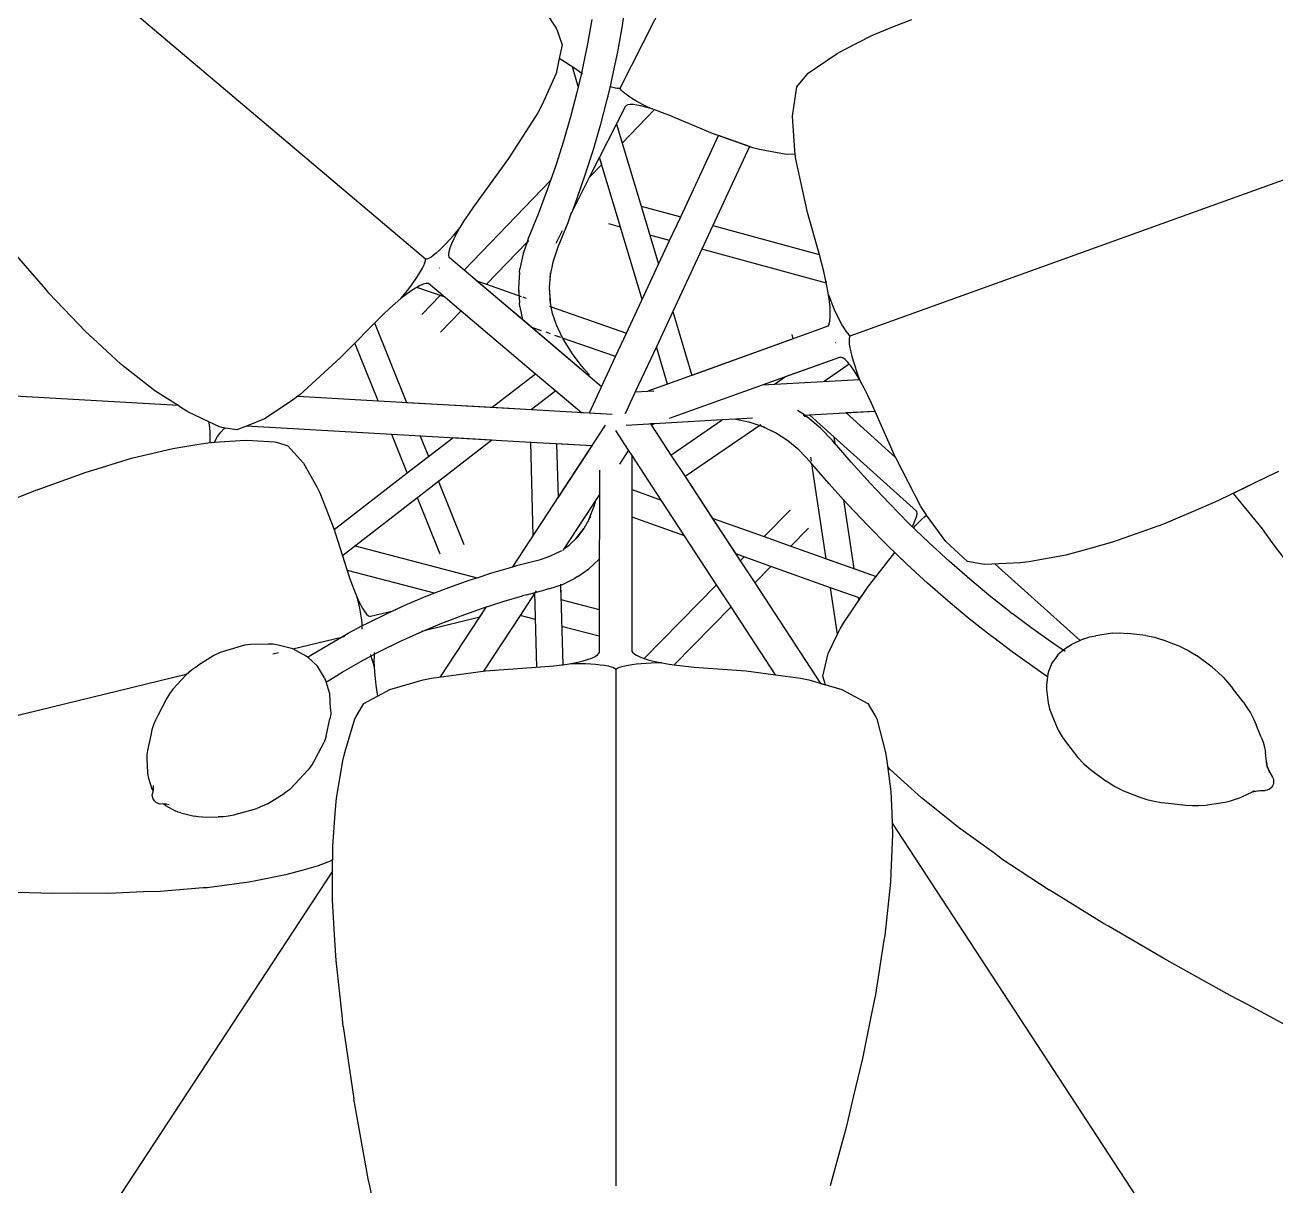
# Model space of a CAD drawing. Header units: metres. Extents: x 244.4 to 340.3, y -4.1 to 64.3.
# Drawn here: x 250.6925 to 250.9632, y 46.8739 to 47.1249 of the extents above; entities that cross this region are included whole.
import ezdxf

# ---------------------------------------------------------------- set-up
doc = ezdxf.new("R2010")
doc.units = ezdxf.units.M
doc.layers.add('Edges', color=7, linetype='Continuous')

msp = doc.modelspace()

# ---------------------------------------------------------------- linework, layer by layer
at = {"layer": 'Edges'}
for p, q in [((250.82129, 47.11127), (250.86108, 47.1897)), ((250.77916, 47.07426), (250.69385, 47.14635)), ((250.80326, 47.13066), (250.80743, 47.12425)), ((250.82239, 47.12966), (250.8216, 47.12436)), ((250.80743, 47.12425), (250.80766, 47.12374)), ((250.81516, 47.12613), (250.81422, 47.12085)), ((250.8216, 47.12436), (250.82065, 47.11907)), ((250.87569, 47.12264), (250.88004, 47.12441)), ((250.88004, 47.12441), (250.88436, 47.12613)), ((250.80766, 47.12374), (250.80873, 47.12064)), ((250.86978, 47.1196), (250.87569, 47.12264)), ((250.80873, 47.12064), (250.80809, 47.11764)), ((250.81422, 47.12085), (250.81313, 47.11558)), ((250.82065, 47.11907), (250.81956, 47.11378)), ((250.86196, 47.11446), (250.8682, 47.11874)), ((250.8682, 47.11874), (250.86978, 47.1196)), ((250.80809, 47.11764), (250.80739, 47.11439)), ((250.80919, 47.11697), (250.80809, 47.11764)), ((250.81047, 47.11615), (250.80919, 47.11697)), ((250.81168, 47.11534), (250.81047, 47.11615)), ((250.8122, 47.11162), (250.81093, 47.11584)), ((250.80739, 47.11439), (250.80434, 47.10759)), ((250.81278, 47.11456), (250.81168, 47.11534)), ((250.81288, 47.11449), (250.81189, 47.1103)), ((250.81288, 47.11449), (250.81278, 47.11456)), ((250.81313, 47.11558), (250.81288, 47.11449)), ((250.81295, 47.11444), (250.81288, 47.11449)), ((250.8132, 47.11425), (250.81307, 47.11435)), ((250.81956, 47.11378), (250.81908, 47.11161)), ((250.85949, 47.11152), (250.86157, 47.11405)), ((250.86157, 47.11405), (250.86196, 47.11446)), ((250.81189, 47.1103), (250.81051, 47.10503)), ((250.81225, 47.11146), (250.8122, 47.11162)), ((250.81908, 47.11161), (250.81832, 47.10849)), ((250.81892, 47.11167), (250.81908, 47.11161)), ((250.81908, 47.11161), (250.81967, 47.11145)), ((250.81967, 47.11145), (250.82019, 47.11133)), ((250.82019, 47.11133), (250.82064, 47.11126)), ((250.82064, 47.11126), (250.821, 47.11124)), ((250.821, 47.11124), (250.82129, 47.11127)), ((250.82134, 47.11106), (250.82129, 47.11127)), ((250.82151, 47.11081), (250.82134, 47.11106)), ((250.82179, 47.1105), (250.82151, 47.11081)), ((250.82219, 47.11015), (250.82179, 47.1105)), ((250.85856, 47.10519), (250.85949, 47.11152)), ((250.80434, 47.10759), (250.80348, 47.10594)), ((250.81832, 47.10849), (250.81693, 47.1032)), ((250.81867, 47.10952), (250.81869, 47.10947)), ((250.82269, 47.10977), (250.82219, 47.11015)), ((250.82293, 47.10765), (250.82256, 47.10747)), ((250.82327, 47.10935), (250.82269, 47.10977)), ((250.82343, 47.10771), (250.82293, 47.10765)), ((250.82394, 47.10892), (250.82327, 47.10935)), ((250.82408, 47.10769), (250.82343, 47.10771)), ((250.82467, 47.10848), (250.82394, 47.10892)), ((250.82486, 47.10759), (250.82408, 47.10769)), ((250.82545, 47.10804), (250.82467, 47.10848)), ((250.82576, 47.10741), (250.82486, 47.10759)), ((250.82626, 47.10761), (250.82545, 47.10804)), ((250.82709, 47.1072), (250.82626, 47.10761)), ((250.80348, 47.10594), (250.79712, 47.09602)), ((250.81051, 47.10503), (250.80898, 47.09976)), ((250.82049, 47.10348), (250.82248, 47.1074)), ((250.82865, 47.10657), (250.82172, 47.09936)), ((250.82248, 47.1074), (250.82256, 47.10747)), ((250.82678, 47.10715), (250.82576, 47.10741)), ((250.82791, 47.10682), (250.82678, 47.10715)), ((250.82791, 47.10682), (250.82709, 47.1072)), ((250.82913, 47.10641), (250.82791, 47.10682)), ((250.83044, 47.10593), (250.82913, 47.10641)), ((250.83182, 47.10539), (250.83044, 47.10593)), ((250.84121, 47.10145), (250.83182, 47.10539)), ((250.85905, 47.09776), (250.85856, 47.10519)), ((250.81693, 47.1032), (250.8154, 47.09792)), ((250.81681, 47.09626), (250.82049, 47.10348)), ((250.82049, 47.10348), (250.82172, 47.09936)), ((250.80898, 47.09976), (250.80731, 47.0945)), ((250.83436, 47.08342), (250.84253, 47.10098)), ((250.84997, 47.09837), (250.84121, 47.10145)), ((250.84927, 47.09861), (250.84253, 47.10098)), ((250.8154, 47.09792), (250.81372, 47.09264)), ((250.82172, 47.09936), (250.82581, 47.08574)), ((250.84927, 47.09861), (250.83892, 47.07641)), ((250.84927, 47.09861), (250.84131, 47.08154)), ((250.85138, 47.09801), (250.84997, 47.09837)), ((250.85715, 47.09691), (250.85138, 47.09801)), ((250.85915, 47.09695), (250.85715, 47.09691)), ((250.85915, 47.09695), (250.85905, 47.09776)), ((250.85928, 47.09592), (250.85915, 47.09695)), ((250.79712, 47.09602), (250.7895, 47.08556)), ((250.80731, 47.0945), (250.80619, 47.09128)), ((250.81466, 47.09203), (250.81681, 47.09626)), ((250.81727, 47.09474), (250.81466, 47.09203)), ((250.81727, 47.09474), (250.81681, 47.09626)), ((250.82134, 47.08118), (250.81681, 47.09626)), ((250.86179, 47.08439), (250.85928, 47.09592)), ((250.87104, 47.05771), (250.97613, 47.09554)), ((250.81078, 47.08439), (250.81466, 47.09203)), ((250.81372, 47.09264), (250.81189, 47.08737)), ((250.78752, 47.07186), (250.80619, 47.09128)), ((250.80548, 47.08924), (250.80351, 47.08398)), ((250.80619, 47.09128), (250.80548, 47.08924)), ((250.81189, 47.08737), (250.81078, 47.08439)), ((250.78843, 47.08402), (250.78746, 47.08254)), ((250.7895, 47.08556), (250.78843, 47.08402)), ((250.80351, 47.08398), (250.80139, 47.07872)), ((250.81062, 47.08409), (250.80992, 47.0821)), ((250.81062, 47.08409), (250.81078, 47.08439)), ((250.82581, 47.08574), (250.83436, 47.08342)), ((250.82581, 47.08574), (250.82769, 47.07946)), ((250.83197, 47.0783), (250.83436, 47.08342)), ((250.8643, 47.07547), (250.86179, 47.08439)), ((250.7866, 47.08115), (250.78586, 47.07985)), ((250.7866, 47.08115), (250.78588, 47.08024)), ((250.78746, 47.08254), (250.7866, 47.08115)), ((250.80992, 47.0821), (250.8078, 47.07684)), ((250.82134, 47.08118), (250.81878, 47.08188)), ((250.82604, 47.06556), (250.82134, 47.08118)), ((250.84131, 47.08154), (250.86435, 47.07529)), ((250.78436, 47.07846), (250.78359, 47.07763)), ((250.78513, 47.07934), (250.78436, 47.07846)), ((250.78524, 47.07866), (250.78475, 47.0776)), ((250.78588, 47.08024), (250.78513, 47.07934)), ((250.78586, 47.07985), (250.78524, 47.07866)), ((250.80113, 47.07797), (250.79235, 47.06884)), ((250.80113, 47.07797), (250.80027, 47.07547)), ((250.80139, 47.07872), (250.80113, 47.07797)), ((250.80145, 47.0783), (250.80113, 47.07797)), ((250.80739, 47.07773), (250.80878, 47.08047)), ((250.82265, 47.05829), (250.83197, 47.0783)), ((250.83197, 47.0783), (250.82769, 47.07946)), ((250.82769, 47.07946), (250.82958, 47.07317)), ((250.82958, 47.07317), (250.83197, 47.0783)), ((250.69697, 47.06775), (250.68922, 47.07669)), ((250.78142, 47.07555), (250.7808, 47.07505)), ((250.78211, 47.07616), (250.78142, 47.07555)), ((250.78283, 47.07686), (250.78211, 47.07616)), ((250.78359, 47.07763), (250.78283, 47.07686)), ((250.78418, 47.07588), (250.78411, 47.07524)), ((250.78411, 47.07524), (250.78422, 47.07472)), ((250.78439, 47.07667), (250.78418, 47.07588)), ((250.78475, 47.0776), (250.78439, 47.07667)), ((250.80027, 47.07547), (250.79958, 47.0722)), ((250.8078, 47.07684), (250.80669, 47.07364)), ((250.83892, 47.07641), (250.83264, 47.06295)), ((250.86587, 47.06909), (250.83892, 47.07641)), ((250.86483, 47.07352), (250.8643, 47.07547)), ((250.77846, 47.07232), (250.77876, 47.07292)), ((250.77876, 47.07292), (250.77898, 47.07345)), ((250.77898, 47.07345), (250.77911, 47.0739)), ((250.77911, 47.0739), (250.77916, 47.07426)), ((250.77943, 47.07426), (250.77916, 47.07426)), ((250.77979, 47.0744), (250.77943, 47.07426)), ((250.78026, 47.07466), (250.77979, 47.0744)), ((250.7808, 47.07505), (250.78026, 47.07466)), ((250.78218, 47.07238), (250.78221, 47.07238)), ((250.78429, 47.0746), (250.78422, 47.07472)), ((250.78752, 47.07186), (250.78429, 47.0746)), ((250.80669, 47.07364), (250.80602, 47.07045)), ((250.80669, 47.07364), (250.8061, 47.07083)), ((250.82604, 47.06556), (250.82958, 47.07317)), ((250.8653, 47.07164), (250.86483, 47.07352)), ((250.77656, 47.06928), (250.77713, 47.07011)), ((250.77713, 47.07011), (250.77764, 47.0709)), ((250.77764, 47.0709), (250.77809, 47.07164)), ((250.77809, 47.07164), (250.77846, 47.07232)), ((250.81725, 47.0467), (250.78752, 47.07186)), ((250.79947, 47.07136), (250.79923, 47.06809)), ((250.79947, 47.07136), (250.79958, 47.0722)), ((250.8061, 47.07083), (250.80591, 47.06808)), ((250.80614, 47.07129), (250.8061, 47.07083)), ((250.86571, 47.06985), (250.8653, 47.07164)), ((250.86606, 47.06816), (250.86571, 47.06985)), ((250.86587, 47.06909), (250.86571, 47.06985)), ((250.69767, 47.06692), (250.69697, 47.06775)), ((250.77456, 47.06663), (250.77527, 47.06753)), ((250.77603, 47.0674), (250.77497, 47.06664)), ((250.77527, 47.06753), (250.77594, 47.06842)), ((250.77594, 47.06842), (250.77656, 47.06928)), ((250.777, 47.06803), (250.77603, 47.0674)), ((250.77727, 47.06818), (250.777, 47.06803)), ((250.77787, 47.06852), (250.77727, 47.06818)), ((250.78338, 47.06605), (250.77727, 47.06818)), ((250.77863, 47.06885), (250.77787, 47.06852)), ((250.77927, 47.06904), (250.77863, 47.06885)), ((250.77927, 47.06904), (250.77936, 47.06905)), ((250.77936, 47.06905), (250.7798, 47.06907)), ((250.7798, 47.06907), (250.78338, 47.06605)), ((250.79021, 47.06959), (250.79235, 47.06884)), ((250.80013, 47.06119), (250.79021, 47.06959)), ((250.79235, 47.06884), (250.79986, 47.06623)), ((250.79923, 47.06809), (250.79934, 47.06641)), ((250.79923, 47.06809), (250.79945, 47.06481)), ((250.80591, 47.06808), (250.80609, 47.0653)), ((250.80591, 47.06808), (250.80612, 47.06488)), ((250.86633, 47.06659), (250.86606, 47.06816)), ((250.70565, 47.05857), (250.69767, 47.06692)), ((250.77261, 47.06472), (250.77132, 47.06357)), ((250.77383, 47.06574), (250.77261, 47.06472)), ((250.77497, 47.06664), (250.77383, 47.06574)), ((250.77383, 47.06574), (250.77456, 47.06663)), ((250.77836, 47.06233), (250.7823, 47.06643)), ((250.78338, 47.06605), (250.7823, 47.06643)), ((250.78338, 47.06605), (250.78685, 47.06312)), ((250.79956, 47.06397), (250.79945, 47.06481)), ((250.80023, 47.0661), (250.80094, 47.06585)), ((250.806, 47.06572), (250.80609, 47.0653)), ((250.80636, 47.06397), (250.80609, 47.0653)), ((250.86654, 47.06515), (250.86633, 47.06659)), ((250.86633, 47.06659), (250.86674, 47.0655)), ((250.86667, 47.06384), (250.86654, 47.06515)), ((250.86674, 47.0655), (250.86716, 47.06444)), ((250.86716, 47.06444), (250.8676, 47.06342)), ((250.76997, 47.06232), (250.76858, 47.06097)), ((250.77132, 47.06357), (250.76997, 47.06232)), ((250.78685, 47.06312), (250.78237, 47.05847)), ((250.78685, 47.06312), (250.80297, 47.04949)), ((250.79956, 47.06397), (250.80013, 47.06119)), ((250.806, 47.06409), (250.80636, 47.06397)), ((250.80636, 47.06397), (250.82265, 47.05829)), ((250.80665, 47.06253), (250.80636, 47.06397)), ((250.80764, 47.05963), (250.80665, 47.06253)), ((250.83264, 47.06295), (250.8291, 47.05535)), ((250.83264, 47.06295), (250.83679, 47.04914)), ((250.86663, 47.06087), (250.86672, 47.0617)), ((250.86673, 47.06269), (250.86667, 47.06384)), ((250.86672, 47.0617), (250.86673, 47.06269)), ((250.8676, 47.06342), (250.86803, 47.06245)), ((250.86803, 47.06245), (250.86847, 47.06154)), ((250.76715, 47.05953), (250.76384, 47.05614)), ((250.76858, 47.06097), (250.76715, 47.05953)), ((250.76811, 47.0605), (250.77506, 47.04331)), ((250.81725, 47.0467), (250.80013, 47.06119)), ((250.80424, 47.0588), (250.80238, 47.05944)), ((250.80741, 47.06011), (250.80764, 47.05963)), ((250.80764, 47.05963), (250.80774, 47.05934)), ((250.80774, 47.05934), (250.80876, 47.05722)), ((250.86623, 47.05975), (250.86344, 47.05874)), ((250.86643, 47.06015), (250.86623, 47.05975)), ((250.86647, 47.06022), (250.86643, 47.06015)), ((250.86647, 47.06022), (250.86663, 47.06087)), ((250.86847, 47.06154), (250.86889, 47.0607)), ((250.86889, 47.0607), (250.86931, 47.05995)), ((250.86931, 47.05995), (250.86971, 47.05929)), ((250.86971, 47.05929), (250.87009, 47.05872)), ((250.70714, 47.05721), (250.70565, 47.05857)), ((250.71325, 47.05158), (250.70714, 47.05721)), ((250.76384, 47.05614), (250.76068, 47.0529)), ((250.76889, 47.04366), (250.76384, 47.05614)), ((250.80622, 47.05811), (250.80524, 47.05845)), ((250.80841, 47.05734), (250.80709, 47.0578)), ((250.80881, 47.05721), (250.80876, 47.05722)), ((250.82028, 47.05321), (250.80881, 47.05721)), ((250.80881, 47.05721), (250.80894, 47.05693)), ((250.80894, 47.05693), (250.8109, 47.05377)), ((250.82028, 47.05321), (250.82265, 47.05829)), ((250.86344, 47.05874), (250.83153, 47.04725)), ((250.85866, 47.05702), (250.83679, 47.04914)), ((250.85866, 47.05702), (250.85851, 47.058)), ((250.8678, 47.05626), (250.86783, 47.05627)), ((250.87009, 47.05872), (250.87044, 47.05827)), ((250.87044, 47.05827), (250.87076, 47.05793)), ((250.87076, 47.05793), (250.87104, 47.05771)), ((250.87085, 47.05709), (250.87092, 47.05748)), ((250.87085, 47.05656), (250.87085, 47.05709)), ((250.87091, 47.05589), (250.87085, 47.05656)), ((250.87092, 47.05748), (250.87104, 47.05771)), ((250.8109, 47.05377), (250.81278, 47.05128)), ((250.8291, 47.05535), (250.82453, 47.04555)), ((250.83153, 47.04725), (250.8291, 47.05535)), ((250.87103, 47.0551), (250.87091, 47.05589)), ((250.87122, 47.05421), (250.87103, 47.0551)), ((250.87146, 47.05323), (250.87122, 47.05421)), ((250.7169, 47.0487), (250.71325, 47.05158)), ((250.76068, 47.0529), (250.75195, 47.04497)), ((250.81278, 47.05128), (250.81462, 47.04926)), ((250.81296, 47.05109), (250.8133, 47.05064)), ((250.81725, 47.0467), (250.82028, 47.05321)), ((250.85208, 47.0471), (250.86877, 47.05309)), ((250.85703, 47.04888), (250.86877, 47.05309)), ((250.87084, 47.05157), (250.86542, 47.04785)), ((250.86877, 47.05309), (250.86892, 47.0531)), ((250.86942, 47.05293), (250.86892, 47.0531)), ((250.86994, 47.05255), (250.86942, 47.05293)), ((250.87051, 47.05197), (250.86994, 47.05255)), ((250.87084, 47.05157), (250.87051, 47.05197)), ((250.87114, 47.0512), (250.87084, 47.05157)), ((250.87182, 47.05025), (250.87114, 47.0512)), ((250.87175, 47.05219), (250.87146, 47.05323)), ((250.87209, 47.0511), (250.87175, 47.05219)), ((250.87246, 47.05), (250.87209, 47.0511)), ((250.72559, 47.04261), (250.58692, 47.0506)), ((250.7206, 47.04582), (250.7169, 47.0487)), ((250.79359, 47.04224), (250.80297, 47.04949)), ((250.80297, 47.04949), (250.80733, 47.04581)), ((250.85208, 47.0471), (250.87302, 47.04828)), ((250.85465, 47.04725), (250.85703, 47.04888)), ((250.86566, 47.04802), (250.86568, 47.04787)), ((250.87254, 47.04912), (250.87182, 47.05025)), ((250.87286, 47.0489), (250.87246, 47.05)), ((250.87302, 47.04828), (250.87254, 47.04912)), ((250.87329, 47.04782), (250.87286, 47.0489)), ((250.87329, 47.04782), (250.87302, 47.04828)), ((250.72559, 47.04261), (250.7206, 47.04582)), ((250.80733, 47.04581), (250.80207, 47.04175)), ((250.80733, 47.04581), (250.81287, 47.04113)), ((250.81461, 47.04103), (250.81725, 47.0467)), ((250.82453, 47.04555), (250.82232, 47.04081)), ((250.82453, 47.04555), (250.82722, 47.0457)), ((250.83153, 47.04725), (250.82722, 47.0457)), ((250.82722, 47.0457), (250.82857, 47.04578)), ((250.83191, 47.03986), (250.85208, 47.0471)), ((250.86542, 47.04785), (250.86568, 47.04787)), ((250.87407, 47.04638), (250.87329, 47.04782)), ((250.87486, 47.0448), (250.87407, 47.04638)), ((250.7262, 47.04222), (250.72559, 47.04261)), ((250.75048, 47.04385), (250.74428, 47.03971)), ((250.75155, 47.04466), (250.75048, 47.04385)), ((250.75195, 47.04497), (250.75155, 47.04466)), ((250.75155, 47.04466), (250.76889, 47.04366)), ((250.76889, 47.04366), (250.80207, 47.04175)), ((250.77506, 47.04331), (250.79359, 47.04224)), ((250.87566, 47.04311), (250.87486, 47.0448)), ((250.87644, 47.04136), (250.87566, 47.04311)), ((250.72773, 47.04128), (250.7262, 47.04222)), ((250.73229, 47.0391), (250.72773, 47.04128)), ((250.79359, 47.04224), (250.80207, 47.04175)), ((250.80207, 47.04175), (250.81956, 47.04074)), ((250.81287, 47.04113), (250.81461, 47.04103)), ((250.81461, 47.04103), (250.81956, 47.04074)), ((250.86115, 47.0406), (250.85966, 47.04157)), ((250.87644, 47.04136), (250.86087, 47.04049)), ((250.86115, 47.0406), (250.86183, 47.0401)), ((250.8612, 47.04021), (250.86116, 47.0405)), ((250.86128, 47.04051), (250.86183, 47.0401)), ((250.86464, 47.03775), (250.86183, 47.0401)), ((250.86229, 47.04057), (250.8675, 47.03588)), ((250.87644, 47.04136), (250.87015, 47.04101)), ((250.88086, 47.0314), (250.87015, 47.04101)), ((250.88086, 47.0314), (250.87644, 47.04136)), ((250.73234, 47.03886), (250.73229, 47.0391)), ((250.73456, 47.03802), (250.73229, 47.0391)), ((250.73247, 47.03785), (250.73234, 47.03886)), ((250.73256, 47.03676), (250.73247, 47.03785)), ((250.7351, 47.03788), (250.73456, 47.03802)), ((250.73484, 47.03685), (250.73552, 47.03755)), ((250.73581, 47.03776), (250.7351, 47.03788)), ((250.73552, 47.03755), (250.73581, 47.03776)), ((250.73834, 47.03734), (250.73581, 47.03776)), ((250.74043, 47.03818), (250.73834, 47.03734)), ((250.74428, 47.03971), (250.74043, 47.03818)), ((250.77184, 47.03638), (250.74043, 47.03818)), ((250.79802, 47.00775), (250.81812, 47.03835)), ((250.82308, 47.033), (250.82032, 47.0372)), ((250.84336, 47.03951), (250.82253, 47.03834)), ((250.82863, 47.03869), (250.82785, 47.03864)), ((250.82785, 47.03864), (250.82797, 47.03845)), ((250.82797, 47.03845), (250.82863, 47.03869)), ((250.82797, 47.03845), (250.83226, 47.03191)), ((250.83226, 47.03191), (250.84336, 47.03951)), ((250.85146, 47.0383), (250.83531, 47.02724)), ((250.84632, 47.03967), (250.84336, 47.03951)), ((250.84987, 47.03987), (250.84632, 47.03967)), ((250.84632, 47.03967), (250.84909, 47.03909)), ((250.84909, 47.03909), (250.85146, 47.0383)), ((250.85168, 47.03845), (250.85146, 47.0383)), ((250.85146, 47.0383), (250.85169, 47.03826)), ((250.85487, 47.03673), (250.85169, 47.03826)), ((250.85487, 47.03673), (250.85199, 47.03812)), ((250.85248, 47.03795), (250.85199, 47.03812)), ((250.86722, 47.03503), (250.86464, 47.03775)), ((250.73009, 47.03426), (250.73256, 47.03464)), ((250.73258, 47.03563), (250.73256, 47.03676)), ((250.73256, 47.03464), (250.73258, 47.03563)), ((250.73256, 47.03464), (250.7326, 47.03465)), ((250.7326, 47.03465), (250.73346, 47.0347)), ((250.73346, 47.0347), (250.73903, 47.03509)), ((250.73346, 47.0347), (250.73353, 47.03485)), ((250.73353, 47.03485), (250.73417, 47.03595)), ((250.73417, 47.03595), (250.73484, 47.03685)), ((250.73903, 47.03509), (250.74047, 47.0351)), ((250.74047, 47.0351), (250.74648, 47.03477)), ((250.74648, 47.03477), (250.74691, 47.03467)), ((250.74691, 47.03467), (250.74938, 47.03391)), ((250.79353, 47.03514), (250.7612, 47.01014)), ((250.77521, 47.02804), (250.77184, 47.03638)), ((250.8019, 47.03466), (250.77184, 47.03638)), ((250.77521, 47.02804), (250.78503, 47.03563)), ((250.778, 47.03603), (250.77979, 47.03158)), ((250.77979, 47.03158), (250.78503, 47.03563)), ((250.79353, 47.03514), (250.78197, 47.0262)), ((250.79353, 47.03514), (250.78503, 47.03563)), ((250.80246, 47.01452), (250.8019, 47.03466)), ((250.81519, 47.0339), (250.8019, 47.03466)), ((250.85753, 47.03502), (250.85487, 47.03673)), ((250.85753, 47.03502), (250.85716, 47.03533)), ((250.85991, 47.03303), (250.85753, 47.03502)), ((250.85784, 47.03482), (250.85753, 47.03502)), ((250.87124, 47.03036), (250.86722, 47.03503)), ((250.86772, 47.03444), (250.86722, 47.03503)), ((250.8675, 47.03588), (250.86772, 47.03444)), ((250.8675, 47.03588), (250.88539, 47.0198)), ((250.71552, 47.03121), (250.72446, 47.03334)), ((250.72446, 47.03334), (250.73009, 47.03426)), ((250.74938, 47.03391), (250.75273, 47.03015)), ((250.80749, 47.03434), (250.80782, 47.02267)), ((250.81519, 47.0339), (250.80749, 47.03434)), ((250.80782, 47.02267), (250.81519, 47.0339)), ((250.82308, 47.033), (250.82109, 47.02997)), ((250.82386, 47.0318), (250.82308, 47.033)), ((250.82386, 47.02443), (250.82386, 47.0318)), ((250.83015, 47.02219), (250.82386, 47.0318)), ((250.83226, 47.03191), (250.83531, 47.02724)), ((250.86244, 47.03035), (250.85991, 47.03303)), ((250.86772, 47.03444), (250.86777, 47.03411)), ((250.70574, 47.02823), (250.70902, 47.02921)), ((250.70902, 47.02921), (250.71552, 47.03121)), ((250.75273, 47.03015), (250.75563, 47.02505)), ((250.86275, 47.02999), (250.86244, 47.03035)), ((250.86266, 47.03058), (250.86253, 47.03146)), ((250.86275, 47.02999), (250.86274, 47.03008)), ((250.86585, 47.00949), (250.86275, 47.02999)), ((250.86646, 47.02569), (250.86275, 47.02999)), ((250.87534, 47.02583), (250.87124, 47.03036)), ((250.88091, 47.03128), (250.88086, 47.0314)), ((250.88632, 47.0208), (250.88091, 47.03128)), ((250.69693, 47.02505), (250.70574, 47.02823)), ((250.75935, 47.01578), (250.77521, 47.02804)), ((250.81678, 47.02866), (250.81675, 46.99851)), ((250.83531, 47.02724), (250.8412, 47.01826)), ((250.83531, 47.02724), (250.84724, 47.00903)), ((250.96143, 47.02729), (250.95075, 47.02207)), ((250.96143, 47.02729), (250.95391, 47.02362)), ((250.96367, 47.02835), (250.96143, 47.02729)), ((250.69509, 47.02441), (250.68353, 47.01973)), ((250.69509, 47.02441), (250.69693, 47.02505)), ((250.75563, 47.02505), (250.75628, 47.02374)), ((250.75628, 47.02374), (250.75935, 47.01578)), ((250.78197, 47.0262), (250.78747, 47.01258)), ((250.82386, 47.02443), (250.83015, 47.02219)), ((250.82386, 47.01851), (250.82386, 47.02443)), ((250.86957, 47.02225), (250.86646, 47.02569)), ((250.87951, 47.02142), (250.87534, 47.02583)), ((250.78231, 47.01049), (250.77739, 47.02266)), ((250.81677, 47.0234), (250.80892, 47.01143)), ((250.81604, 47.02228), (250.80906, 47.01164)), ((250.81566, 47.02086), (250.81604, 47.02228)), ((250.8352, 47.01447), (250.83015, 47.02219)), ((250.86955, 47.02237), (250.86957, 47.02225)), ((250.86957, 47.02225), (250.87182, 47.00737)), ((250.87057, 47.02115), (250.86957, 47.02225)), ((250.87475, 47.01673), (250.87057, 47.02115)), ((250.88375, 47.01714), (250.87951, 47.02142)), ((250.95075, 47.02207), (250.94674, 47.02038)), ((250.95391, 47.02362), (250.95428, 47.02315)), ((250.95428, 47.02315), (250.96017, 47.01593)), ((250.81456, 47.0181), (250.81566, 47.02086)), ((250.81456, 47.0181), (250.81488, 47.01866)), ((250.8352, 47.01447), (250.82386, 47.01851)), ((250.82386, 46.9894), (250.82386, 47.01851)), ((250.8412, 47.01826), (250.85241, 47.01427)), ((250.8412, 47.01826), (250.84626, 47.01053)), ((250.85241, 47.01427), (250.85804, 47.01998)), ((250.88526, 47.01817), (250.88545, 47.01879)), ((250.88539, 47.0198), (250.88544, 47.0197)), ((250.88552, 47.01929), (250.88544, 47.0197)), ((250.88545, 47.01879), (250.88552, 47.01929)), ((250.88732, 47.01924), (250.88632, 47.0208)), ((250.88649, 47.01799), (250.88708, 47.01852)), ((250.88708, 47.01852), (250.88755, 47.01892)), ((250.88755, 47.01892), (250.88732, 47.01924)), ((250.89169, 47.0132), (250.88755, 47.01892)), ((250.94674, 47.02038), (250.93881, 47.01697)), ((250.75935, 47.01578), (250.75962, 47.01508)), ((250.81168, 47.01377), (250.81342, 47.01605)), ((250.81342, 47.01605), (250.81188, 47.01403)), ((250.81449, 47.01792), (250.81342, 47.01605)), ((250.81449, 47.01792), (250.81456, 47.0181)), ((250.86201, 47.01607), (250.8582, 47.01221)), ((250.879, 47.01243), (250.87475, 47.01673)), ((250.88807, 47.01299), (250.88375, 47.01714)), ((250.88446, 47.01646), (250.88455, 47.01662)), ((250.88455, 47.01662), (250.88496, 47.01745)), ((250.88473, 47.0162), (250.88525, 47.01676)), ((250.88496, 47.01745), (250.88526, 47.01817)), ((250.88525, 47.01676), (250.88587, 47.0174)), ((250.88587, 47.0174), (250.88649, 47.01799)), ((250.93881, 47.01697), (250.92781, 47.01305)), ((250.96017, 47.01593), (250.96228, 47.01301)), ((250.75962, 47.01508), (250.7612, 47.01014)), ((250.75962, 47.01508), (250.76272, 47.00538)), ((250.81023, 47.01246), (250.81226, 47.0144)), ((250.81188, 47.01403), (250.81226, 47.0144)), ((250.84214, 47.00386), (250.8352, 47.01447)), ((250.85241, 47.01427), (250.8582, 47.01221)), ((250.89246, 47.00896), (250.88807, 47.01299)), ((250.89643, 47.00891), (250.89169, 47.0132)), ((250.92781, 47.01305), (250.92083, 47.01111)), ((250.96228, 47.01301), (250.96681, 47.00702)), ((250.76394, 47.01226), (250.7903, 47.0054)), ((250.80607, 47.01004), (250.80865, 47.0113)), ((250.80888, 47.01137), (250.80877, 47.0112)), ((250.80906, 47.01164), (250.81023, 47.01246)), ((250.85388, 47.00782), (250.84626, 47.01053)), ((250.8582, 47.01221), (250.87666, 47.00565)), ((250.8748, 47.00324), (250.88068, 47.01083)), ((250.88334, 47.00827), (250.879, 47.01243)), ((250.88068, 47.01083), (250.88075, 47.01092)), ((250.88334, 47.00827), (250.88068, 47.01083)), ((250.91772, 47.01029), (250.90965, 47.00884)), ((250.92083, 47.01111), (250.91772, 47.01029)), ((250.79352, 47.00643), (250.79802, 47.00775)), ((250.79802, 47.00775), (250.79913, 47.00807)), ((250.79913, 47.00807), (250.80402, 47.00936)), ((250.80402, 47.00936), (250.80607, 47.01004)), ((250.81448, 47.00731), (250.81655, 47.00929)), ((250.81676, 47.00952), (250.81655, 47.00929)), ((250.84724, 47.00903), (250.84808, 47.00988)), ((250.84724, 47.00903), (250.85037, 47.00426)), ((250.85388, 47.00782), (250.84808, 47.00988)), ((250.85388, 47.00782), (250.85037, 47.00426)), ((250.8668, 47.00322), (250.85388, 47.00782)), ((250.86585, 47.00949), (250.87182, 47.00737)), ((250.88774, 47.00423), (250.88334, 47.00827)), ((250.89693, 47.00506), (250.89246, 47.00896)), ((250.89965, 47.00829), (250.89643, 47.00891)), ((250.9002, 47.00823), (250.89965, 47.00829)), ((250.90784, 47.00864), (250.9002, 47.00823)), ((250.90237, 47.00834), (250.92081, 46.9918)), ((250.90965, 47.00884), (250.90784, 47.00864)), ((250.78111, 47.00202), (250.76223, 47.00693)), ((250.76272, 47.00538), (250.76321, 47.00398)), ((250.78417, 47.00328), (250.7888, 47.00491)), ((250.7888, 47.00491), (250.7903, 47.0054)), ((250.7903, 47.0054), (250.79352, 47.00643)), ((250.80876, 47.00393), (250.8114, 47.00522)), ((250.81212, 47.00567), (250.8114, 47.00522)), ((250.81212, 47.00567), (250.81448, 47.00731)), ((250.87182, 47.00737), (250.87666, 47.00565)), ((250.90147, 47.00128), (250.89693, 47.00506)), ((250.76321, 47.00398), (250.7637, 47.00268)), ((250.7637, 47.00268), (250.76418, 47.00148)), ((250.77964, 47.00153), (250.78417, 47.00328)), ((250.80281, 47.00212), (250.79959, 46.99721)), ((250.80096, 47.00171), (250.80285, 47.00218)), ((250.80285, 47.00218), (250.80281, 47.00212)), ((250.80326, 46.98603), (250.80281, 47.00212)), ((250.80285, 47.00218), (250.80505, 47.00276)), ((250.80308, 47.00252), (250.80285, 47.00218)), ((250.80586, 47.003), (250.80505, 47.00276)), ((250.80586, 47.003), (250.80876, 47.00393)), ((250.80834, 47.00401), (250.80884, 46.98658)), ((250.80835, 47.0038), (250.80844, 47.00067)), ((250.82644, 46.98794), (250.84214, 47.00386)), ((250.84527, 46.99908), (250.84214, 47.00386)), ((250.85037, 47.00426), (250.86459, 46.98255)), ((250.86831, 46.99321), (250.8668, 47.00322)), ((250.87278, 47.00109), (250.8668, 47.00322)), ((250.86955, 46.99558), (250.8748, 47.00324)), ((250.89222, 47.00032), (250.88774, 47.00423)), ((250.76418, 47.00148), (250.76466, 47.00041)), ((250.76418, 47.00148), (250.76442, 47.00061)), ((250.76442, 47.00061), (250.76465, 46.99971)), ((250.76465, 46.99971), (250.76485, 46.99882)), ((250.76466, 47.00041), (250.76513, 46.99946)), ((250.76513, 46.99946), (250.76557, 46.99866)), ((250.77085, 46.99768), (250.7752, 46.99966)), ((250.77157, 46.99801), (250.7752, 46.99966)), ((250.7752, 46.99966), (250.77964, 47.00153)), ((250.79146, 46.9988), (250.79617, 47.00031)), ((250.79617, 47.00031), (250.80015, 47.00147)), ((250.80096, 47.00171), (250.80015, 47.00147)), ((250.80844, 47.00067), (250.81675, 46.99851)), ((250.87278, 47.00109), (250.87288, 47.00043)), ((250.87322, 47.00093), (250.87278, 47.00109)), ((250.87288, 47.00043), (250.87322, 47.00093)), ((250.89678, 46.99653), (250.89222, 47.00032)), ((250.90541, 46.99814), (250.90147, 47.00128)), ((250.76485, 46.99882), (250.76502, 46.99794)), ((250.76502, 46.99794), (250.76516, 46.9971)), ((250.76516, 46.9971), (250.76526, 46.99631)), ((250.76557, 46.99866), (250.766, 46.998)), ((250.766, 46.998), (250.76641, 46.9975)), ((250.76641, 46.9975), (250.76678, 46.99715)), ((250.76659, 46.99558), (250.77085, 46.99768)), ((250.76678, 46.99715), (250.76716, 46.99698)), ((250.76727, 46.99697), (250.76716, 46.99698)), ((250.77218, 46.99816), (250.76727, 46.99697)), ((250.77914, 46.99408), (250.79091, 46.99693)), ((250.78233, 46.99542), (250.78685, 46.99717)), ((250.78238, 46.98394), (250.79231, 46.99907)), ((250.78685, 46.99717), (250.79146, 46.9988)), ((250.79091, 46.99693), (250.79231, 46.99907)), ((250.79959, 46.99721), (250.79169, 46.98517)), ((250.80297, 46.99633), (250.79959, 46.99721)), ((250.81675, 46.99851), (250.81675, 46.99275)), ((250.84527, 46.99908), (250.83292, 46.98655)), ((250.85488, 46.98439), (250.84527, 46.99908)), ((250.90541, 46.99814), (250.90609, 46.99764)), ((250.9101, 46.99462), (250.90609, 46.99764)), ((250.76242, 46.99337), (250.76536, 46.99497)), ((250.76526, 46.99631), (250.76533, 46.99559)), ((250.76533, 46.99559), (250.76536, 46.99497)), ((250.76535, 46.99444), (250.76534, 46.99429)), ((250.76536, 46.99474), (250.76535, 46.99444)), ((250.76536, 46.99497), (250.76659, 46.99558)), ((250.76536, 46.99497), (250.76536, 46.99493)), ((250.7779, 46.99356), (250.78233, 46.99542)), ((250.77838, 46.99389), (250.77848, 46.99392)), ((250.81675, 46.99275), (250.8086, 46.99487)), ((250.86831, 46.99321), (250.86884, 46.99431)), ((250.86884, 46.99431), (250.86955, 46.99558)), ((250.90141, 46.99288), (250.89678, 46.99653)), ((250.91486, 46.99123), (250.9101, 46.99462)), ((250.75041, 46.99), (250.761, 46.99257)), ((250.75834, 46.99105), (250.761, 46.99257)), ((250.761, 46.99257), (250.76242, 46.99337)), ((250.761, 46.99257), (250.76169, 46.99273)), ((250.76931, 46.98949), (250.77356, 46.99158)), ((250.77356, 46.99158), (250.7779, 46.99356)), ((250.81675, 46.99275), (250.81674, 46.98926)), ((250.86628, 46.98902), (250.86831, 46.99321)), ((250.90208, 46.99237), (250.90141, 46.99288)), ((250.90611, 46.98935), (250.90208, 46.99237)), ((250.91757, 46.9894), (250.91486, 46.99123)), ((250.92158, 46.99215), (250.91894, 46.99096)), ((250.92158, 46.99215), (250.92081, 46.9918)), ((250.92089, 46.99172), (250.92081, 46.9918)), ((250.92158, 46.99215), (250.92286, 46.9926)), ((250.92286, 46.9926), (250.9242, 46.99284)), ((250.92771, 46.99341), (250.9242, 46.99284)), ((250.92771, 46.99341), (250.92938, 46.99348)), ((250.92938, 46.99348), (250.93105, 46.99334)), ((250.93502, 46.99292), (250.93105, 46.99334)), ((250.93502, 46.99292), (250.93685, 46.99254)), ((250.93685, 46.99254), (250.93863, 46.99195)), ((250.94256, 46.99041), (250.93863, 46.99195)), ((250.73337, 46.98854), (250.72978, 46.98632)), ((250.7347, 46.98919), (250.73337, 46.98854)), ((250.73613, 46.98964), (250.7347, 46.98919)), ((250.73996, 46.99077), (250.73613, 46.98964)), ((250.74128, 46.99096), (250.73996, 46.99077)), ((250.74509, 46.99105), (250.74128, 46.99096)), ((250.74618, 46.99102), (250.74509, 46.99105)), ((250.74608, 46.98896), (250.74731, 46.98925)), ((250.74724, 46.99077), (250.74618, 46.99102)), ((250.75041, 46.99), (250.74724, 46.99077)), ((250.75329, 46.98843), (250.75041, 46.99)), ((250.75369, 46.98819), (250.75436, 46.98861)), ((250.75436, 46.98861), (250.75834, 46.99105)), ((250.76516, 46.98729), (250.7674, 46.98848)), ((250.76756, 46.98795), (250.76731, 46.98879)), ((250.7674, 46.98848), (250.76931, 46.98949)), ((250.76805, 46.9892), (250.768, 46.98838)), ((250.81584, 46.98835), (250.81637, 46.98871)), ((250.81637, 46.98871), (250.8167, 46.98912)), ((250.81674, 46.98926), (250.8167, 46.98912)), ((250.82417, 46.98907), (250.82386, 46.9894)), ((250.82423, 46.98901), (250.82417, 46.98907)), ((250.82423, 46.98901), (250.82479, 46.98864)), ((250.82479, 46.98864), (250.82554, 46.98828)), ((250.86508, 46.98413), (250.86628, 46.98902)), ((250.90679, 46.98884), (250.90611, 46.98935)), ((250.91156, 46.98544), (250.90679, 46.98884)), ((250.91588, 46.98855), (250.91469, 46.98694)), ((250.91588, 46.98855), (250.9162, 46.98892)), ((250.91715, 46.98969), (250.9162, 46.98892)), ((250.91813, 46.99047), (250.91715, 46.98969)), ((250.91813, 46.99047), (250.91894, 46.99096)), ((250.94256, 46.99041), (250.94432, 46.98959)), ((250.94432, 46.98959), (250.94598, 46.98858)), ((250.94938, 46.98604), (250.94598, 46.98858)), ((250.7285, 46.98545), (250.72978, 46.98632)), ((250.75364, 46.98823), (250.75329, 46.98843)), ((250.75369, 46.98819), (250.75364, 46.98823)), ((250.75576, 46.98624), (250.75369, 46.98819)), ((250.75732, 46.98377), (250.75576, 46.98624)), ((250.76109, 46.98497), (250.76516, 46.98729)), ((250.7678, 46.98709), (250.76756, 46.98795)), ((250.76803, 46.9862), (250.7678, 46.98709)), ((250.768, 46.98838), (250.76799, 46.98735)), ((250.76799, 46.98735), (250.76803, 46.9862)), ((250.76803, 46.9862), (250.76811, 46.98495)), ((250.79211, 46.98523), (250.80501, 46.98616)), ((250.80501, 46.98616), (250.80688, 46.98634)), ((250.80688, 46.98634), (250.80863, 46.98655)), ((250.80863, 46.98655), (250.80884, 46.98658)), ((250.80884, 46.98658), (250.81025, 46.98679)), ((250.81025, 46.98679), (250.81172, 46.98706)), ((250.81025, 46.98679), (250.81141, 46.98683)), ((250.81141, 46.98683), (250.81258, 46.98684)), ((250.81172, 46.98706), (250.81303, 46.98735)), ((250.81258, 46.98684), (250.81375, 46.98682)), ((250.81303, 46.98735), (250.81416, 46.98767)), ((250.81375, 46.98682), (250.81488, 46.98676)), ((250.81416, 46.98767), (250.8151, 46.988)), ((250.81488, 46.98676), (250.81596, 46.98669)), ((250.8151, 46.988), (250.81584, 46.98835)), ((250.81596, 46.98669), (250.81696, 46.98658)), ((250.81696, 46.98658), (250.81787, 46.98645)), ((250.81787, 46.98645), (250.81865, 46.9863)), ((250.81865, 46.9863), (250.8193, 46.98613)), ((250.8193, 46.98613), (250.8198, 46.98595)), ((250.8198, 46.98595), (250.82014, 46.98576)), ((250.82014, 46.98576), (250.82031, 46.98556)), ((250.82105, 46.98594), (250.82062, 46.98575)), ((250.82159, 46.98611), (250.82105, 46.98594)), ((250.82225, 46.98628), (250.82159, 46.98611)), ((250.82301, 46.98643), (250.82225, 46.98628)), ((250.82386, 46.98657), (250.82301, 46.98643)), ((250.82479, 46.98668), (250.82386, 46.98657)), ((250.8258, 46.98679), (250.82479, 46.98668)), ((250.82554, 46.98828), (250.82644, 46.98794)), ((250.82686, 46.98687), (250.8258, 46.98679)), ((250.82644, 46.98794), (250.82647, 46.98793)), ((250.82647, 46.98793), (250.82757, 46.98759)), ((250.82797, 46.98693), (250.82686, 46.98687)), ((250.82757, 46.98759), (250.82884, 46.98728)), ((250.82911, 46.98697), (250.82797, 46.98693)), ((250.82884, 46.98728), (250.83027, 46.98698)), ((250.83027, 46.98698), (250.82911, 46.98697)), ((250.83027, 46.98698), (250.83184, 46.98671)), ((250.83184, 46.98671), (250.83354, 46.98646)), ((250.83292, 46.98655), (250.83354, 46.98646)), ((250.83354, 46.98646), (250.83537, 46.98624)), ((250.83537, 46.98624), (250.83729, 46.98605)), ((250.83729, 46.98605), (250.83932, 46.98589)), ((250.83932, 46.98589), (250.84856, 46.98523)), ((250.91469, 46.98694), (250.91395, 46.98508)), ((250.94938, 46.98604), (250.95057, 46.985)), ((250.72738, 46.98443), (250.67962, 46.97288)), ((250.72736, 46.98441), (250.72448, 46.9813)), ((250.72736, 46.98441), (250.72738, 46.98443)), ((250.72738, 46.98443), (250.7285, 46.98545)), ((250.75732, 46.98377), (250.75744, 46.98339)), ((250.75762, 46.98284), (250.75744, 46.98339)), ((250.75784, 46.98298), (250.76109, 46.98497)), ((250.76811, 46.98495), (250.76824, 46.9836)), ((250.76824, 46.9836), (250.76841, 46.98216)), ((250.77144, 46.98121), (250.77861, 46.98328)), ((250.77861, 46.98328), (250.78042, 46.98368)), ((250.78042, 46.98368), (250.79211, 46.98523)), ((250.82062, 46.98575), (250.82031, 46.98556)), ((250.82031, 46.98556), (250.82031, 46.87386)), ((250.84856, 46.98523), (250.85488, 46.98439)), ((250.85488, 46.98439), (250.86025, 46.98368)), ((250.86025, 46.98368), (250.86206, 46.98328)), ((250.86206, 46.98328), (250.86922, 46.98121)), ((250.86567, 46.98224), (250.86508, 46.98413)), ((250.91372, 46.98398), (250.91156, 46.98544)), ((250.9138, 46.98461), (250.9135, 46.98215)), ((250.9138, 46.98461), (250.91372, 46.98398)), ((250.91385, 46.98389), (250.91372, 46.98398)), ((250.91395, 46.98508), (250.9138, 46.98461)), ((250.95057, 46.985), (250.9517, 46.9839)), ((250.9517, 46.9839), (250.95276, 46.98273)), ((250.72448, 46.9813), (250.72376, 46.98028)), ((250.75784, 46.98298), (250.75762, 46.98284)), ((250.75843, 46.98026), (250.75762, 46.98284)), ((250.76841, 46.98216), (250.76862, 46.98065)), ((250.76862, 46.98065), (250.76876, 46.97978)), ((250.76876, 46.97978), (250.77144, 46.98121)), ((250.86459, 46.98255), (250.86567, 46.98224)), ((250.86922, 46.98121), (250.87486, 46.9782)), ((250.9135, 46.98215), (250.91351, 46.9812)), ((250.91351, 46.9812), (250.9139, 46.97833)), ((250.95276, 46.98273), (250.95376, 46.98149)), ((250.95607, 46.97852), (250.95376, 46.98149)), ((250.72311, 46.9792), (250.72124, 46.9756)), ((250.72376, 46.98028), (250.72311, 46.9792)), ((250.75859, 46.97701), (250.75843, 46.98026)), ((250.76413, 46.97539), (250.7658, 46.9782)), ((250.7658, 46.9782), (250.76876, 46.97978)), ((250.87486, 46.9782), (250.87654, 46.97539)), ((250.9139, 46.97833), (250.91418, 46.97701)), ((250.95607, 46.97852), (250.95688, 46.97736)), ((250.72124, 46.9756), (250.72072, 46.97459)), ((250.75863, 46.97592), (250.75845, 46.97484)), ((250.75859, 46.97701), (250.75863, 46.97592)), ((250.76388, 46.97488), (250.76413, 46.97539)), ((250.87654, 46.97539), (250.87678, 46.97488)), ((250.91418, 46.97701), (250.91468, 46.97574)), ((250.91468, 46.97574), (250.91605, 46.97246)), ((250.95688, 46.97736), (250.95762, 46.97616)), ((250.95762, 46.97616), (250.95828, 46.97491)), ((250.71996, 46.97248), (250.71971, 46.97137)), ((250.7203, 46.97355), (250.71996, 46.97248)), ((250.72072, 46.97459), (250.7203, 46.97355)), ((250.75764, 46.97112), (250.75845, 46.97484)), ((250.76168, 46.96756), (250.76388, 46.97488)), ((250.87678, 46.97488), (250.8787, 46.96756)), ((250.91605, 46.97246), (250.91687, 46.97101)), ((250.95828, 46.97491), (250.95885, 46.97361)), ((250.95997, 46.97092), (250.95885, 46.97361)), ((250.71971, 46.97137), (250.71899, 46.96805)), ((250.75535, 46.96632), (250.7572, 46.96986)), ((250.75764, 46.97112), (250.7572, 46.96986)), ((250.91687, 46.97101), (250.91787, 46.96966)), ((250.91787, 46.96966), (250.92032, 46.96651)), ((250.95997, 46.97092), (250.96036, 46.96984)), ((250.96036, 46.96984), (250.96065, 46.96873)), ((250.71888, 46.96714), (250.71886, 46.96622)), ((250.71899, 46.96805), (250.71888, 46.96714)), ((250.76126, 46.96579), (250.76168, 46.96756)), ((250.8787, 46.96756), (250.87898, 46.96579)), ((250.96065, 46.96873), (250.96086, 46.9676)), ((250.96113, 46.96559), (250.96086, 46.9676)), ((250.71886, 46.96622), (250.71899, 46.96329)), ((250.75464, 46.965), (250.75375, 46.96382)), ((250.75535, 46.96632), (250.75464, 46.965)), ((250.75989, 46.95771), (250.76126, 46.96579)), ((250.87898, 46.96579), (250.87984, 46.95919)), ((250.87967, 46.96392), (250.87915, 46.96446)), ((250.92032, 46.96651), (250.92161, 46.96515)), ((250.92161, 46.96515), (250.92305, 46.96395)), ((250.96105, 46.96564), (250.96113, 46.96501)), ((250.96113, 46.96559), (250.96117, 46.96502)), ((250.96121, 46.96484), (250.96113, 46.96501)), ((250.96121, 46.96484), (250.96119, 46.96478)), ((250.96119, 46.96478), (250.96124, 46.96421)), ((250.96119, 46.96478), (250.96144, 46.96405)), ((250.71899, 46.96329), (250.71905, 46.96264)), ((250.71905, 46.96264), (250.7192, 46.96201)), ((250.7192, 46.96201), (250.71992, 46.95975)), ((250.75088, 46.96072), (250.75375, 46.96382)), ((250.88649, 46.95776), (250.87967, 46.96392)), ((250.92305, 46.96395), (250.92643, 46.96142)), ((250.92805, 46.96035), (250.92643, 46.96142)), ((250.96144, 46.96405), (250.96175, 46.96329)), ((250.96144, 46.96405), (250.96188, 46.96314)), ((250.96188, 46.96314), (250.9624, 46.96227)), ((250.9624, 46.96227), (250.96259, 46.96182)), ((250.96259, 46.96182), (250.96265, 46.96133)), ((250.71992, 46.95975), (250.72006, 46.95945)), ((250.72017, 46.95918), (250.72003, 46.95853)), ((250.72006, 46.95945), (250.72019, 46.95925)), ((250.72017, 46.95993), (250.72022, 46.95983)), ((250.72019, 46.95925), (250.72017, 46.95918)), ((250.72019, 46.95925), (250.72027, 46.95963)), ((250.72021, 46.96048), (250.72022, 46.95983)), ((250.72022, 46.95983), (250.72021, 46.9597)), ((250.72021, 46.9597), (250.72027, 46.95963)), ((250.74495, 46.95647), (250.74855, 46.95871)), ((250.74979, 46.95963), (250.74855, 46.95871)), ((250.75088, 46.96072), (250.74979, 46.95963)), ((250.87984, 46.95919), (250.88002, 46.9545)), ((250.92978, 46.95948), (250.92805, 46.96035)), ((250.92978, 46.95948), (250.93373, 46.95793)), ((250.95545, 46.95789), (250.9573, 46.95872)), ((250.95722, 46.95876), (250.95799, 46.95905)), ((250.9573, 46.95872), (250.95781, 46.95898)), ((250.95799, 46.95905), (250.95802, 46.95909)), ((250.95802, 46.95909), (250.95854, 46.95935)), ((250.95802, 46.95909), (250.95879, 46.95927)), ((250.95879, 46.95927), (250.95954, 46.95939)), ((250.95879, 46.95927), (250.95979, 46.95937)), ((250.95979, 46.95937), (250.96079, 46.95939)), ((250.96128, 46.95946), (250.96079, 46.95939)), ((250.96173, 46.95967), (250.96128, 46.95946)), ((250.96211, 46.95998), (250.96173, 46.95967)), ((250.96241, 46.96038), (250.96211, 46.95998)), ((250.96259, 46.96084), (250.96241, 46.96038)), ((250.96265, 46.96133), (250.96259, 46.96084)), ((250.72005, 46.95804), (250.72003, 46.95853)), ((250.7202, 46.95757), (250.72005, 46.95804)), ((250.72047, 46.95714), (250.7202, 46.95757)), ((250.72083, 46.9568), (250.72047, 46.95714)), ((250.72127, 46.95657), (250.72083, 46.9568)), ((250.72175, 46.95645), (250.72127, 46.95657)), ((250.7224, 46.95646), (250.72175, 46.95645)), ((250.72305, 46.95639), (250.7224, 46.95646)), ((250.72242, 46.95652), (250.7225, 46.95645)), ((250.7225, 46.95645), (250.72265, 46.95631)), ((250.72293, 46.9564), (250.7225, 46.95645)), ((250.72292, 46.95611), (250.72265, 46.95631)), ((250.72266, 46.95659), (250.72293, 46.9564)), ((250.72293, 46.9564), (250.72272, 46.95649)), ((250.72292, 46.95611), (250.725, 46.95497)), ((250.72369, 46.95625), (250.72305, 46.95639)), ((250.72315, 46.95632), (250.72305, 46.95639)), ((250.74495, 46.95647), (250.74381, 46.95596)), ((250.75961, 46.9545), (250.75989, 46.95771)), ((250.89182, 46.95353), (250.88649, 46.95776)), ((250.93373, 46.95793), (250.93524, 46.95746)), ((250.93524, 46.95746), (250.93677, 46.95709)), ((250.93677, 46.95709), (250.93833, 46.9568)), ((250.93833, 46.9568), (250.93991, 46.95661)), ((250.93991, 46.95661), (250.94365, 46.95621)), ((250.94365, 46.95621), (250.94506, 46.95612)), ((250.94506, 46.95612), (250.94648, 46.95613)), ((250.94648, 46.95613), (250.94788, 46.95623)), ((250.94788, 46.95623), (250.94928, 46.95643)), ((250.94928, 46.95643), (250.95216, 46.95689)), ((250.95216, 46.95689), (250.95329, 46.95713)), ((250.95329, 46.95713), (250.95438, 46.95747)), ((250.95438, 46.95747), (250.95545, 46.95789)), ((250.72559, 46.95471), (250.725, 46.95497)), ((250.72622, 46.95452), (250.72559, 46.95471)), ((250.72622, 46.95452), (250.72907, 46.95383)), ((250.72998, 46.95367), (250.72907, 46.95383)), ((250.73089, 46.95361), (250.72998, 46.95367)), ((250.73089, 46.95361), (250.73429, 46.95369)), ((250.73542, 46.95372), (250.73429, 46.95369)), ((250.73654, 46.95385), (250.73542, 46.95372)), ((250.73764, 46.95407), (250.73654, 46.95385)), ((250.73873, 46.95437), (250.73764, 46.95407)), ((250.73873, 46.95437), (250.74262, 46.95552)), ((250.74381, 46.95596), (250.74262, 46.95552)), ((250.75907, 46.94727), (250.75961, 46.9545)), ((250.88002, 46.9545), (250.8801, 46.95234)), ((250.88002, 46.9545), (250.88018, 46.94985)), ((250.89448, 46.95139), (250.89182, 46.95353)), ((250.8801, 46.95234), (250.9502, 46.84521)), ((250.90209, 46.94593), (250.89448, 46.95139)), ((250.88018, 46.94985), (250.87982, 46.94155)), ((250.75905, 46.94197), (250.75907, 46.94727)), ((250.75906, 46.94432), (250.75907, 46.94727)), ((250.90366, 46.94477), (250.90209, 46.94593)), ((250.75594, 46.94312), (250.75238, 46.94211)), ((250.75906, 46.94432), (250.75594, 46.94312)), ((250.90366, 46.94477), (250.91406, 46.9379)), ((250.75905, 46.94197), (250.69397, 46.84289)), ((250.74244, 46.93986), (250.74088, 46.93955)), ((250.74886, 46.94112), (250.74244, 46.93986)), ((250.75238, 46.94211), (250.74886, 46.94112)), ((250.75903, 46.9356), (250.75905, 46.94197)), ((250.87982, 46.94155), (250.87975, 46.93953)), ((250.69852, 46.93707), (250.6882, 46.9374)), ((250.70384, 46.93716), (250.69852, 46.93707)), ((250.71062, 46.93711), (250.70384, 46.93716)), ((250.71812, 46.93745), (250.71062, 46.93711)), ((250.72173, 46.93753), (250.71812, 46.93745)), ((250.73101, 46.93831), (250.72173, 46.93753)), ((250.73187, 46.93836), (250.73101, 46.93831)), ((250.74088, 46.93955), (250.73187, 46.93836)), ((250.87975, 46.93953), (250.87852, 46.92806)), ((250.92581, 46.93064), (250.91406, 46.9379)), ((250.75955, 46.92698), (250.75903, 46.9356)), ((250.92691, 46.93002), (250.92581, 46.93064)), ((250.93887, 46.92303), (250.92691, 46.93002)), ((250.75978, 46.92264), (250.75955, 46.92698)), ((250.87833, 46.92698), (250.87652, 46.91529)), ((250.87852, 46.92806), (250.87833, 46.92698)), ((250.76108, 46.91081), (250.75978, 46.92264)), ((250.94134, 46.92171), (250.93887, 46.92303)), ((250.95327, 46.91504), (250.94134, 46.92171)), ((250.87652, 46.91529), (250.87554, 46.91081)), ((250.95702, 46.91312), (250.95327, 46.91504)), ((250.96905, 46.90662), (250.95702, 46.91312)), ((250.76132, 46.90835), (250.76108, 46.91081)), ((250.87554, 46.91081), (250.87372, 46.90146)), ((250.76132, 46.90835), (250.76364, 46.89269)), ((250.87372, 46.90146), (250.87164, 46.89309)), ((250.76674, 46.87543), (250.76364, 46.89269)), ((250.87164, 46.89309), (250.87015, 46.88651)), ((250.87015, 46.88651), (250.86667, 46.87386)), ((250.7671, 46.87386), (250.76674, 46.87543)), ((250.77063, 46.85663), (250.7671, 46.87386))]:
    msp.add_line(p, q, dxfattribs=at)

doc.saveas('drawing.dxf')
